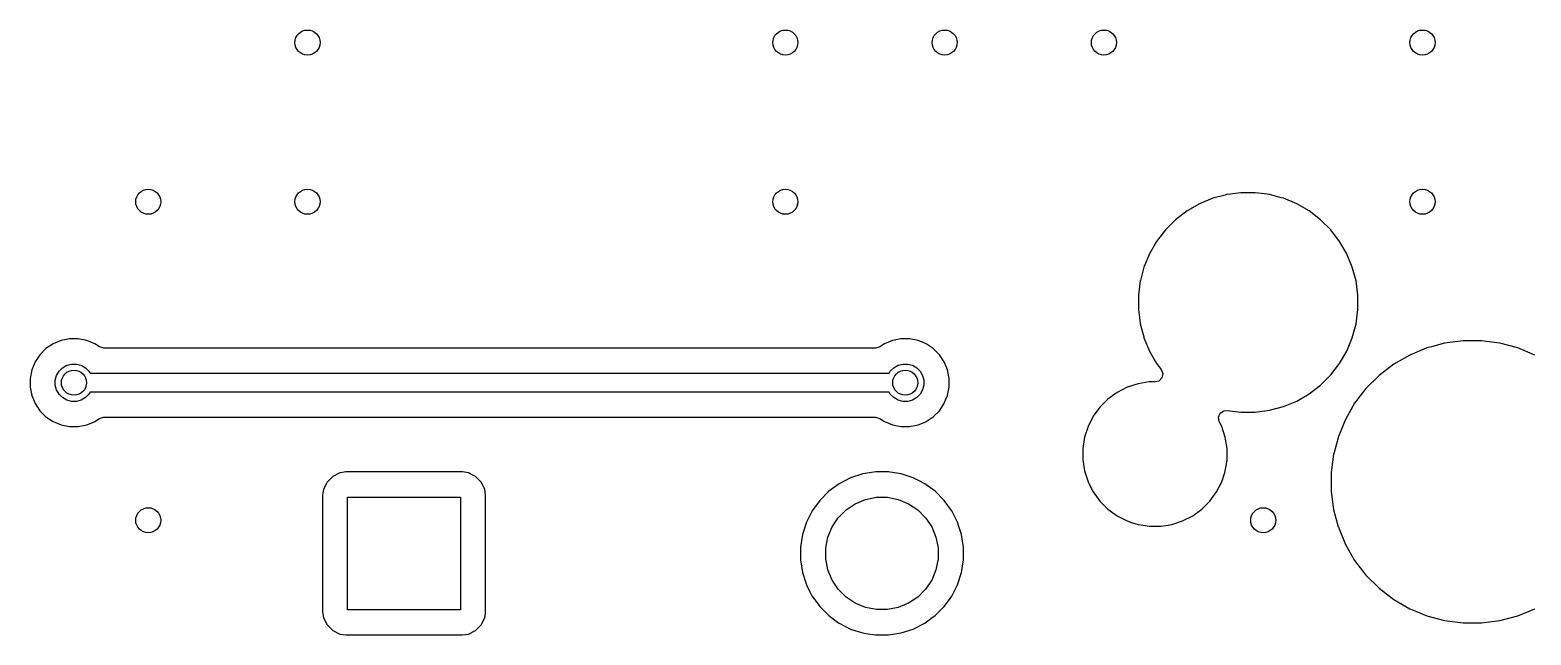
# Model space of a CAD drawing. Extents: x 2.6 to 14.2, y -9.4 to -3.8.
# Drawn here: x 3.609 to 4.551, y -7.003 to -6.623 of the extents above; entities that cross this region are included whole.
import ezdxf

# ---------------------------------------------------------------- set-up
doc = ezdxf.new("R2010")
doc.units = 0
doc.header["$MEASUREMENT"] = 0
doc.layers.add('BLACK', color=7, linetype='CONTINUOUS')

msp = doc.modelspace()

# ---------------------------------------------------------------- linework, layer by layer
at = {"layer": 'BLACK', "linetype": 'CONTINUOUS'}
for p, q in [((4.35925, -6.7263), (4.35156, -6.72836)), ((4.36029, -6.72602), (4.35925, -6.7263)), ((4.36072, -6.72596), (4.36029, -6.72602)), ((4.36925, -6.72484), (4.36072, -6.72596)), ((4.37828, -6.72484), (4.36925, -6.72484)), ((4.36925, -6.72484), (4.36925, -6.72484)), ((4.38574, -6.72582), (4.37828, -6.72484)), ((4.37828, -6.72484), (4.37828, -6.72484)), ((4.38724, -6.72602), (4.38574, -6.72582)), ((4.39453, -6.72797), (4.38724, -6.72602)), ((4.39596, -6.72836), (4.39453, -6.72797)), ((4.33539, -6.73633), (4.32822, -6.74183)), ((4.34322, -6.73181), (4.33539, -6.73633)), ((4.35156, -6.72836), (4.34322, -6.73181)), ((4.34322, -6.73181), (4.34322, -6.73181)), ((4.40431, -6.73181), (4.39596, -6.72836)), ((4.41213, -6.73633), (4.40431, -6.73181)), ((4.40431, -6.73181), (4.40431, -6.73181)), ((4.4193, -6.74183), (4.41213, -6.73633)), ((4.32822, -6.74183), (4.32184, -6.74822)), ((4.42569, -6.74822), (4.4193, -6.74183)), ((4.4193, -6.74183), (4.4193, -6.74183)), ((4.31634, -6.75539), (4.31182, -6.76321)), ((4.32184, -6.74822), (4.31634, -6.75539)), ((4.43119, -6.75539), (4.42569, -6.74822)), ((4.42569, -6.74822), (4.42569, -6.74822)), ((4.43571, -6.76321), (4.43119, -6.75539)), ((4.43119, -6.75539), (4.43119, -6.75539)), ((4.43119, -6.75539), (4.43119, -6.75539)), ((4.31182, -6.76321), (4.30836, -6.77156)), ((4.31182, -6.76321), (4.31182, -6.76321)), ((4.43597, -6.76384), (4.43571, -6.76321)), ((4.43571, -6.76321), (4.43571, -6.76321)), ((4.43571, -6.76321), (4.43571, -6.76321)), ((4.43916, -6.77156), (4.43597, -6.76384)), ((4.30744, -6.775), (4.30612, -6.77994)), ((4.30836, -6.77156), (4.30744, -6.775)), ((4.4415, -6.78028), (4.43916, -6.77156)), ((4.30602, -6.78028), (4.30485, -6.78924)), ((4.30612, -6.77994), (4.30602, -6.78028)), ((4.30602, -6.78028), (4.30602, -6.78028)), ((4.44268, -6.78924), (4.4415, -6.78028)), ((4.30485, -6.78924), (4.30485, -6.79827)), ((4.44268, -6.79827), (4.44268, -6.78924)), ((4.30485, -6.79827), (4.30574, -6.80505)), ((4.4415, -6.80723), (4.44268, -6.79827)), ((4.30574, -6.80505), (4.30602, -6.80723)), ((4.30602, -6.80723), (4.30821, -6.81539)), ((4.43916, -6.81596), (4.4415, -6.80723)), ((3.62353, -6.81972), (3.61901, -6.82274)), ((3.62855, -6.81764), (3.62353, -6.81972)), ((3.62353, -6.81972), (3.62353, -6.81972)), ((3.63388, -6.81658), (3.62855, -6.81764)), ((3.62855, -6.81764), (3.62855, -6.81764)), ((3.63931, -6.81658), (3.63388, -6.81658)), ((3.63388, -6.81658), (3.63388, -6.81658)), ((3.64464, -6.81764), (3.63931, -6.81658)), ((3.63931, -6.81658), (3.63931, -6.81658)), ((3.64966, -6.81972), (3.64464, -6.81764)), ((3.64464, -6.81764), (3.64464, -6.81764)), ((3.65257, -6.82167), (3.64966, -6.81972)), ((3.64966, -6.81972), (3.64966, -6.81972)), ((3.65264, -6.82171), (3.65257, -6.82167)), ((3.65528, -6.82249), (3.65264, -6.82171)), ((4.14252, -6.82167), (4.13989, -6.82249)), ((4.14543, -6.81972), (4.14252, -6.82167)), ((4.15045, -6.81764), (4.14543, -6.81972)), ((4.14543, -6.81972), (4.14543, -6.81972)), ((4.15578, -6.81658), (4.15045, -6.81764)), ((4.15045, -6.81764), (4.15045, -6.81764)), ((4.16121, -6.81658), (4.15578, -6.81658)), ((4.15578, -6.81658), (4.15578, -6.81658)), ((4.16654, -6.81764), (4.16121, -6.81658)), ((4.16121, -6.81658), (4.16121, -6.81658)), ((4.17156, -6.81972), (4.16654, -6.81764)), ((4.16654, -6.81764), (4.16654, -6.81764)), ((4.17607, -6.82274), (4.17156, -6.81972)), ((4.17156, -6.81972), (4.17156, -6.81972)), ((4.30821, -6.81539), (4.30836, -6.81596)), ((4.30836, -6.81596), (4.31182, -6.8243)), ((4.43571, -6.8243), (4.43916, -6.81596)), ((4.48593, -6.82237), (4.4752, -6.82681)), ((4.48882, -6.82159), (4.48593, -6.82237)), ((4.48593, -6.82237), (4.48593, -6.82237)), ((4.49715, -6.81936), (4.48882, -6.82159)), ((4.49874, -6.81915), (4.49715, -6.81936)), ((4.50867, -6.81785), (4.49874, -6.81915)), ((4.52028, -6.81785), (4.50867, -6.81785)), ((4.50867, -6.81785), (4.50867, -6.81785)), ((4.52987, -6.81911), (4.52028, -6.81785)), ((4.52028, -6.81785), (4.52028, -6.81785)), ((4.5318, -6.81936), (4.52987, -6.81911)), ((4.54302, -6.82237), (4.5318, -6.81936)), ((4.55375, -6.82681), (4.54302, -6.82237)), ((4.54302, -6.82237), (4.54302, -6.82237)), ((4.54302, -6.82237), (4.54302, -6.82237)), ((3.61215, -6.8311), (3.61008, -6.83612)), ((3.61517, -6.82658), (3.61215, -6.8311)), ((3.61215, -6.8311), (3.61215, -6.8311)), ((3.61901, -6.82274), (3.61517, -6.82658)), ((3.61517, -6.82658), (3.61517, -6.82658)), ((3.61901, -6.82274), (3.61901, -6.82274)), ((4.13981, -6.82249), (3.65528, -6.82249)), ((4.13989, -6.82249), (4.13981, -6.82249)), ((4.17991, -6.82658), (4.17607, -6.82274)), ((4.17607, -6.82274), (4.17607, -6.82274)), ((4.18293, -6.8311), (4.17991, -6.82658)), ((4.17991, -6.82658), (4.17991, -6.82658)), ((4.18453, -6.83496), (4.18293, -6.8311)), ((4.18293, -6.8311), (4.18293, -6.8311)), ((4.31182, -6.8243), (4.31182, -6.8243)), ((4.31182, -6.8243), (4.31466, -6.82923)), ((4.31466, -6.82923), (4.31634, -6.83213)), ((4.43119, -6.83213), (4.43571, -6.8243)), ((4.4752, -6.82681), (4.46515, -6.83262)), ((4.4752, -6.82681), (4.4752, -6.82681)), ((3.61008, -6.83612), (3.60902, -6.84145)), ((3.61008, -6.83612), (3.61008, -6.83612)), ((3.62488, -6.84262), (3.62568, -6.83964)), ((3.62568, -6.83964), (3.62722, -6.83697)), ((3.62722, -6.83697), (3.6294, -6.83479)), ((3.6294, -6.83479), (3.63207, -6.83325)), ((3.63207, -6.83325), (3.63505, -6.83245)), ((3.63505, -6.83245), (3.63814, -6.83245)), ((3.63814, -6.83245), (3.64111, -6.83325)), ((3.64111, -6.83325), (3.64378, -6.83479)), ((3.64378, -6.83479), (3.64596, -6.83697)), ((3.64596, -6.83697), (3.64671, -6.83826)), ((3.64671, -6.83826), (4.14838, -6.83826)), ((4.14838, -6.83826), (4.14912, -6.83697)), ((4.14912, -6.83697), (4.1513, -6.83479)), ((4.1513, -6.83479), (4.15397, -6.83325)), ((4.15397, -6.83325), (4.15695, -6.83245)), ((4.15695, -6.83245), (4.16003, -6.83245)), ((4.16003, -6.83245), (4.16301, -6.83325)), ((4.16301, -6.83325), (4.16568, -6.83479)), ((4.16568, -6.83479), (4.16786, -6.83697)), ((4.16786, -6.83697), (4.1694, -6.83964)), ((4.1694, -6.83964), (4.1702, -6.84262)), ((4.18501, -6.83612), (4.18453, -6.83496)), ((4.18607, -6.84145), (4.18501, -6.83612)), ((4.18501, -6.83612), (4.18501, -6.83612)), ((4.18501, -6.83612), (4.18501, -6.83612)), ((4.31634, -6.83213), (4.31921, -6.83587)), ((4.31965, -6.84113), (4.31773, -6.8431)), ((4.31921, -6.83587), (4.3202, -6.83843)), ((4.3202, -6.83843), (4.31965, -6.84113)), ((4.4193, -6.84568), (4.42569, -6.83929)), ((4.42569, -6.83929), (4.43119, -6.83213)), ((4.42569, -6.83929), (4.42569, -6.83929)), ((4.42569, -6.83929), (4.42569, -6.83929)), ((4.45593, -6.83969), (4.44772, -6.8479)), ((4.46515, -6.83262), (4.45593, -6.83969)), ((4.45593, -6.83969), (4.45593, -6.83969)), ((3.60902, -6.84145), (3.60902, -6.84145)), ((3.60902, -6.84145), (3.60902, -6.84688)), ((3.60902, -6.84688), (3.60902, -6.84688)), ((3.60902, -6.84688), (3.60902, -6.84688)), ((3.60902, -6.84688), (3.61008, -6.85221)), ((3.62488, -6.8457), (3.62488, -6.84262)), ((3.62568, -6.84868), (3.62488, -6.8457)), ((3.62722, -6.85135), (3.62568, -6.84868)), ((3.64671, -6.85007), (3.64596, -6.85135)), ((4.14838, -6.85007), (3.64671, -6.85007)), ((4.14912, -6.85135), (4.14838, -6.85007)), ((4.1694, -6.84868), (4.16786, -6.85135)), ((4.1702, -6.8457), (4.1694, -6.84868)), ((4.1702, -6.84262), (4.1702, -6.8457)), ((4.18501, -6.85221), (4.18562, -6.84913)), ((4.18562, -6.84913), (4.18607, -6.84688)), ((4.18607, -6.84688), (4.18607, -6.84145)), ((4.2915, -6.85028), (4.28573, -6.85447)), ((4.29785, -6.84704), (4.2915, -6.85028)), ((4.30463, -6.84484), (4.29785, -6.84704)), ((4.29785, -6.84704), (4.29785, -6.84704)), ((4.31167, -6.84372), (4.30463, -6.84484)), ((4.31534, -6.84372), (4.31167, -6.84372)), ((4.31773, -6.8431), (4.31534, -6.84372)), ((4.41213, -6.85118), (4.4193, -6.84568)), ((4.4193, -6.84568), (4.4193, -6.84568)), ((4.4193, -6.84568), (4.4193, -6.84568)), ((4.44772, -6.8479), (4.44065, -6.85712)), ((4.44772, -6.8479), (4.44772, -6.8479)), ((3.61008, -6.85221), (3.61008, -6.85221)), ((3.61008, -6.85221), (3.61215, -6.85722)), ((3.61215, -6.85722), (3.61215, -6.85723)), ((3.61215, -6.85723), (3.61517, -6.86174)), ((3.6294, -6.85353), (3.62722, -6.85135)), ((3.63207, -6.85507), (3.6294, -6.85353)), ((3.63505, -6.85587), (3.63207, -6.85507)), ((3.63814, -6.85587), (3.63505, -6.85587)), ((3.64111, -6.85507), (3.63814, -6.85587)), ((3.64378, -6.85353), (3.64111, -6.85507)), ((3.64596, -6.85135), (3.64378, -6.85353)), ((4.1513, -6.85353), (4.14912, -6.85135)), ((4.15397, -6.85507), (4.1513, -6.85353)), ((4.15695, -6.85587), (4.15397, -6.85507)), ((4.16003, -6.85587), (4.15695, -6.85587)), ((4.16301, -6.85507), (4.16003, -6.85587)), ((4.16568, -6.85353), (4.16301, -6.85507)), ((4.16786, -6.85135), (4.16568, -6.85353)), ((4.17991, -6.86174), (4.18293, -6.85722)), ((4.18293, -6.85722), (4.18298, -6.85712)), ((4.18298, -6.85712), (4.18407, -6.85447)), ((4.18407, -6.85447), (4.18501, -6.85221)), ((4.28069, -6.85951), (4.2765, -6.86528)), ((4.28573, -6.85447), (4.28069, -6.85951)), ((4.28069, -6.85951), (4.28069, -6.85951)), ((4.28573, -6.85447), (4.28573, -6.85447)), ((4.38724, -6.86149), (4.39596, -6.85916)), ((4.39596, -6.85916), (4.40431, -6.8557)), ((4.40431, -6.8557), (4.41213, -6.85118)), ((4.44065, -6.85712), (4.43484, -6.86718)), ((3.61517, -6.86174), (3.61517, -6.86174)), ((3.61517, -6.86174), (3.61901, -6.86558)), ((3.61901, -6.86558), (3.61901, -6.86558)), ((3.61901, -6.86558), (3.62353, -6.8686)), ((3.62353, -6.8686), (3.62353, -6.8686)), ((3.62353, -6.8686), (3.62855, -6.87068)), ((3.64464, -6.87068), (3.64956, -6.86864)), ((3.64956, -6.86864), (3.64966, -6.8686)), ((3.64966, -6.8686), (3.65257, -6.86666)), ((3.64966, -6.8686), (3.64966, -6.8686)), ((3.64966, -6.8686), (3.64966, -6.8686)), ((3.65257, -6.86666), (3.65519, -6.86584)), ((3.65519, -6.86584), (3.65528, -6.86583)), ((3.65528, -6.86583), (4.13981, -6.86583)), ((4.13981, -6.86583), (4.14245, -6.86661)), ((4.14245, -6.86661), (4.14252, -6.86666)), ((4.14252, -6.86666), (4.14543, -6.8686)), ((4.14543, -6.8686), (4.14543, -6.8686)), ((4.14543, -6.8686), (4.14543, -6.8686)), ((4.14543, -6.8686), (4.14543, -6.8686)), ((4.14543, -6.8686), (4.15045, -6.87068)), ((4.16654, -6.87068), (4.17146, -6.86864)), ((4.17146, -6.86864), (4.17156, -6.8686)), ((4.17156, -6.8686), (4.17607, -6.86558)), ((4.17156, -6.8686), (4.17156, -6.8686)), ((4.17156, -6.8686), (4.17156, -6.8686)), ((4.17607, -6.86558), (4.17991, -6.86174)), ((4.2765, -6.86528), (4.27326, -6.87163)), ((4.35516, -6.8659), (4.3562, -6.86335)), ((4.35567, -6.8686), (4.35516, -6.8659)), ((4.35721, -6.87163), (4.35567, -6.8686)), ((4.3562, -6.86335), (4.35844, -6.86176)), ((4.35844, -6.86176), (4.36066, -6.86154)), ((4.36066, -6.86154), (4.36925, -6.86267)), ((4.36925, -6.86267), (4.36925, -6.86267)), ((4.36925, -6.86267), (4.37828, -6.86267)), ((4.37828, -6.86267), (4.38724, -6.86149)), ((4.37828, -6.86267), (4.37828, -6.86267)), ((4.43484, -6.86718), (4.4304, -6.87791)), ((4.43484, -6.86718), (4.43484, -6.86718)), ((3.62855, -6.87068), (3.62855, -6.87068)), ((3.62855, -6.87068), (3.62855, -6.87068)), ((3.62855, -6.87068), (3.62855, -6.87068)), ((3.62855, -6.87068), (3.63388, -6.87174)), ((3.63388, -6.87174), (3.63388, -6.87174)), ((3.63388, -6.87174), (3.63931, -6.87174)), ((3.63931, -6.87174), (3.64357, -6.87089)), ((3.64357, -6.87089), (3.64464, -6.87068)), ((4.15045, -6.87068), (4.15045, -6.87068)), ((4.15045, -6.87068), (4.15045, -6.87068)), ((4.15045, -6.87068), (4.15045, -6.87068)), ((4.15045, -6.87068), (4.15578, -6.87174)), ((4.15578, -6.87174), (4.15578, -6.87174)), ((4.15578, -6.87174), (4.16121, -6.87174)), ((4.16121, -6.87174), (4.16547, -6.87089)), ((4.16547, -6.87089), (4.16654, -6.87068)), ((4.27106, -6.87841), (4.26994, -6.88545)), ((4.27326, -6.87163), (4.27106, -6.87841)), ((4.27326, -6.87163), (4.27326, -6.87163)), ((4.35813, -6.87446), (4.35721, -6.87163)), ((4.35721, -6.87163), (4.35721, -6.87163)), ((4.35942, -6.87841), (4.35813, -6.87446)), ((4.35962, -6.8797), (4.35942, -6.87841)), ((4.4304, -6.87791), (4.42747, -6.88882)), ((4.4304, -6.87791), (4.4304, -6.87791)), ((4.26994, -6.88545), (4.26994, -6.89258)), ((4.36053, -6.88545), (4.35962, -6.8797)), ((4.36053, -6.89258), (4.36053, -6.88545)), ((4.26994, -6.89258), (4.27106, -6.89962)), ((4.35942, -6.89962), (4.3601, -6.8953)), ((4.3601, -6.8953), (4.36053, -6.89258)), ((4.42739, -6.88913), (4.42587, -6.90064)), ((4.42747, -6.88882), (4.42739, -6.88913)), ((4.42739, -6.88913), (4.42739, -6.88913)), ((3.79551, -6.90659), (3.79511, -6.90739)), ((3.79905, -6.90306), (3.79551, -6.90659)), ((3.79551, -6.90659), (3.79551, -6.90659)), ((3.79551, -6.90659), (3.79551, -6.90659)), ((3.8035, -6.90079), (3.79905, -6.90306)), ((3.79905, -6.90306), (3.79905, -6.90306)), ((3.79905, -6.90306), (3.79905, -6.90306)), ((3.804, -6.90071), (3.8035, -6.90079)), ((3.80719, -6.90021), (3.804, -6.90071)), ((3.88054, -6.90021), (3.80719, -6.90021)), ((3.88423, -6.90079), (3.88054, -6.90021)), ((3.88544, -6.90141), (3.88423, -6.90079)), ((3.88868, -6.90306), (3.88544, -6.90141)), ((3.89221, -6.90659), (3.88868, -6.90306)), ((3.88868, -6.90306), (3.88868, -6.90306)), ((3.88868, -6.90306), (3.88868, -6.90306)), ((3.89448, -6.91104), (3.89221, -6.90659)), ((3.89221, -6.90659), (3.89221, -6.90659)), ((3.89221, -6.90659), (3.89221, -6.90659)), ((4.12421, -6.90396), (4.11703, -6.90762)), ((4.13187, -6.90147), (4.12421, -6.90396)), ((4.13888, -6.90036), (4.13187, -6.90147)), ((4.13983, -6.90021), (4.13888, -6.90036)), ((4.14789, -6.90021), (4.13983, -6.90021)), ((4.14898, -6.90038), (4.14789, -6.90021)), ((4.15585, -6.90147), (4.14898, -6.90038)), ((4.16352, -6.90396), (4.15585, -6.90147)), ((4.16733, -6.9059), (4.16352, -6.90396)), ((4.1707, -6.90762), (4.16733, -6.9059)), ((4.27106, -6.89962), (4.27326, -6.9064)), ((4.27326, -6.9064), (4.27326, -6.90641)), ((4.27326, -6.90641), (4.27468, -6.90919)), ((4.35398, -6.91276), (4.35721, -6.90641)), ((4.35721, -6.90641), (4.35909, -6.90064)), ((4.35909, -6.90064), (4.35942, -6.89962)), ((4.42587, -6.90064), (4.42587, -6.91226)), ((3.79325, -6.91104), (3.79266, -6.91474)), ((3.79266, -6.91474), (3.79266, -6.98808)), ((3.79511, -6.90739), (3.79325, -6.91104)), ((3.80843, -6.98684), (3.80843, -6.91598)), ((3.80843, -6.91598), (3.8793, -6.91598)), ((3.8793, -6.91598), (3.8793, -6.98684)), ((3.89506, -6.91474), (3.89448, -6.91104)), ((3.89506, -6.94738), (3.89506, -6.91474)), ((4.11051, -6.91236), (4.10481, -6.91805)), ((4.11703, -6.90762), (4.11051, -6.91236)), ((4.13358, -6.9175), (4.14039, -6.91615)), ((4.14039, -6.91615), (4.14734, -6.91615)), ((4.14734, -6.91615), (4.15415, -6.9175)), ((4.17722, -6.91236), (4.1707, -6.90762)), ((4.1707, -6.90762), (4.1707, -6.90762)), ((4.1707, -6.90762), (4.1707, -6.90762)), ((4.18292, -6.91805), (4.17722, -6.91236)), ((4.27468, -6.90919), (4.27647, -6.91271)), ((4.27647, -6.91271), (4.2765, -6.91276)), ((4.2765, -6.91276), (4.28069, -6.91853)), ((4.34979, -6.91853), (4.35398, -6.91276)), ((4.42587, -6.91226), (4.42702, -6.92094)), ((4.10007, -6.92457), (4.09641, -6.93176)), ((4.10481, -6.91805), (4.10007, -6.92457)), ((4.11647, -6.92893), (4.12138, -6.92402)), ((4.12138, -6.92402), (4.12716, -6.92016)), ((4.12716, -6.92016), (4.13358, -6.9175)), ((4.15415, -6.9175), (4.16057, -6.92016)), ((4.16057, -6.92016), (4.16634, -6.92402)), ((4.16634, -6.92402), (4.17125, -6.92893)), ((4.18698, -6.92364), (4.18292, -6.91805)), ((4.18765, -6.92457), (4.18698, -6.92364)), ((4.18998, -6.92915), (4.18765, -6.92457)), ((4.28069, -6.91853), (4.28069, -6.91853)), ((4.28069, -6.91853), (4.28573, -6.92357)), ((4.28573, -6.92357), (4.28573, -6.92357)), ((4.28573, -6.92357), (4.29017, -6.92679)), ((4.33898, -6.92776), (4.34475, -6.92357)), ((4.34475, -6.92357), (4.34979, -6.91853)), ((4.42702, -6.92094), (4.42739, -6.92377)), ((4.42739, -6.92377), (4.43029, -6.9346)), ((4.09641, -6.93176), (4.09392, -6.93942)), ((4.10995, -6.94112), (4.11261, -6.93471)), ((4.11261, -6.93471), (4.11647, -6.92893)), ((4.17125, -6.92893), (4.17511, -6.93471)), ((4.17511, -6.93471), (4.17777, -6.94112)), ((4.19131, -6.93176), (4.18998, -6.92915)), ((4.19131, -6.93176), (4.19131, -6.93176)), ((4.1922, -6.93449), (4.19131, -6.93176)), ((4.19131, -6.93176), (4.19131, -6.93176)), ((4.1938, -6.93942), (4.1922, -6.93449)), ((4.29017, -6.92679), (4.2915, -6.92776)), ((4.2915, -6.92776), (4.29533, -6.92971)), ((4.29533, -6.92971), (4.29785, -6.93099)), ((4.29785, -6.93099), (4.29785, -6.93099)), ((4.29785, -6.93099), (4.30063, -6.9319)), ((4.30063, -6.9319), (4.30463, -6.9332)), ((4.30463, -6.9332), (4.30789, -6.93371)), ((4.30789, -6.93371), (4.31167, -6.93431)), ((4.31167, -6.93431), (4.31167, -6.93431)), ((4.31167, -6.93431), (4.3188, -6.93431)), ((4.3188, -6.93431), (4.32227, -6.93376)), ((4.32227, -6.93376), (4.32584, -6.9332)), ((4.32584, -6.9332), (4.33262, -6.93099)), ((4.33262, -6.93099), (4.33898, -6.92776)), ((4.43029, -6.9346), (4.4304, -6.93499)), ((4.4304, -6.93499), (4.4304, -6.93499)), ((4.4304, -6.93499), (4.43484, -6.94572)), ((4.09392, -6.93942), (4.09266, -6.94738)), ((4.1086, -6.94794), (4.10995, -6.94112)), ((4.17777, -6.94112), (4.17912, -6.94794)), ((4.19426, -6.94231), (4.1938, -6.93942)), ((4.19506, -6.94738), (4.19426, -6.94231)), ((3.89506, -6.98808), (3.89506, -6.94738)), ((4.09266, -6.94738), (4.09266, -6.95544)), ((4.1086, -6.95488), (4.1086, -6.94794)), ((4.17912, -6.94794), (4.17912, -6.95488)), ((4.19506, -6.95544), (4.19506, -6.94738)), ((4.43484, -6.94572), (4.43484, -6.94572)), ((4.43484, -6.94572), (4.44065, -6.95578)), ((4.09266, -6.95544), (4.09392, -6.9634)), ((4.09392, -6.9634), (4.09641, -6.97106)), ((4.10995, -6.9617), (4.1086, -6.95488)), ((4.11261, -6.96811), (4.10995, -6.9617)), ((4.17777, -6.9617), (4.17511, -6.96811)), ((4.17912, -6.95488), (4.17777, -6.9617)), ((4.19131, -6.97106), (4.1938, -6.9634)), ((4.1938, -6.9634), (4.19506, -6.95544)), ((4.44065, -6.95578), (4.44772, -6.96499)), ((4.09641, -6.97106), (4.09868, -6.97552)), ((4.11647, -6.97389), (4.11261, -6.96811)), ((4.17511, -6.96811), (4.17125, -6.97389)), ((4.18765, -6.97824), (4.19131, -6.97106)), ((4.44772, -6.96499), (4.44772, -6.96499)), ((4.44772, -6.96499), (4.45593, -6.97321)), ((4.45593, -6.97321), (4.45593, -6.97321)), ((4.45593, -6.97321), (4.46515, -6.98028)), ((4.09868, -6.97552), (4.09994, -6.978)), ((4.09994, -6.978), (4.10007, -6.97824)), ((4.10007, -6.97824), (4.10481, -6.98476)), ((4.12138, -6.9788), (4.11647, -6.97389)), ((4.12716, -6.98266), (4.12138, -6.9788)), ((4.13358, -6.98532), (4.12716, -6.98266)), ((4.16057, -6.98266), (4.15415, -6.98532)), ((4.16634, -6.9788), (4.16057, -6.98266)), ((4.17125, -6.97389), (4.16634, -6.9788)), ((4.18292, -6.98476), (4.18618, -6.98028)), ((4.18618, -6.98028), (4.18765, -6.97824)), ((4.46515, -6.98028), (4.4752, -6.98608)), ((3.79266, -6.98808), (3.79305, -6.99053)), ((3.79305, -6.99053), (3.79325, -6.99178)), ((3.79325, -6.99178), (3.79551, -6.99623)), ((3.8793, -6.98684), (3.80843, -6.98684)), ((3.89221, -6.99623), (3.89448, -6.99178)), ((3.89448, -6.99178), (3.89494, -6.98883)), ((3.89448, -6.99178), (3.89448, -6.99178)), ((3.89448, -6.99178), (3.89448, -6.99178)), ((3.89494, -6.98883), (3.89506, -6.98808)), ((4.10481, -6.98476), (4.11051, -6.99046)), ((4.11051, -6.99046), (4.11604, -6.99448)), ((4.14039, -6.98667), (4.13358, -6.98532)), ((4.14734, -6.98667), (4.14039, -6.98667)), ((4.15415, -6.98532), (4.14734, -6.98667)), ((4.17464, -6.99233), (4.17722, -6.99046)), ((4.17722, -6.99046), (4.18292, -6.98476)), ((4.17722, -6.99046), (4.17722, -6.99046)), ((4.17722, -6.99046), (4.17722, -6.99046)), ((4.18292, -6.98476), (4.18292, -6.98476)), ((4.18292, -6.98476), (4.18292, -6.98476)), ((4.4752, -6.98608), (4.4752, -6.98608)), ((4.4752, -6.98608), (4.4752, -6.98608)), ((4.4752, -6.98608), (4.48147, -6.98868)), ((4.48147, -6.98868), (4.48486, -6.99008)), ((4.48486, -6.99008), (4.48593, -6.99053)), ((4.48593, -6.99053), (4.49715, -6.99354)), ((4.5318, -6.99354), (4.54302, -6.99053)), ((4.54302, -6.99053), (4.55375, -6.98608)), ((3.79551, -6.99623), (3.79551, -6.99623)), ((3.79551, -6.99623), (3.79551, -6.99623)), ((3.79551, -6.99623), (3.79905, -6.99976)), ((3.79905, -6.99976), (3.79905, -6.99976)), ((3.79905, -6.99976), (3.79905, -6.99976)), ((3.79905, -6.99976), (3.8035, -7.00203)), ((3.88423, -7.00203), (3.88868, -6.99976)), ((3.88868, -6.99976), (3.89221, -6.99623)), ((4.11604, -6.99448), (4.11703, -6.9952)), ((4.11703, -6.9952), (4.12105, -6.99725)), ((4.12105, -6.99725), (4.12421, -6.99886)), ((4.12421, -6.99886), (4.12421, -6.99886)), ((4.12421, -6.99886), (4.12421, -6.99886)), ((4.12421, -6.99886), (4.12746, -6.99992)), ((4.12746, -6.99992), (4.13187, -7.00135)), ((4.13187, -7.00135), (4.13385, -7.00166)), ((4.14789, -7.00261), (4.15585, -7.00135)), ((4.15585, -7.00135), (4.16352, -6.99886)), ((4.16352, -6.99886), (4.1707, -6.9952)), ((4.1707, -6.9952), (4.17464, -6.99233)), ((4.49715, -6.99354), (4.50867, -6.99505)), ((4.50867, -6.99505), (4.50867, -6.99505)), ((4.50867, -6.99505), (4.52028, -6.99505)), ((4.52028, -6.99505), (4.5318, -6.99354)), ((4.52028, -6.99505), (4.52028, -6.99505)), ((3.8035, -7.00203), (3.8035, -7.00203)), ((3.8035, -7.00203), (3.80719, -7.00261)), ((3.80719, -7.00261), (3.80719, -7.00261)), ((3.80719, -7.00261), (3.88054, -7.00261)), ((3.88054, -7.00261), (3.88423, -7.00203)), ((4.13385, -7.00166), (4.13983, -7.00261)), ((4.13983, -7.00261), (4.13983, -7.00261)), ((4.13983, -7.00261), (4.14789, -7.00261)), ((4.14789, -7.00261), (4.14789, -7.00261))]:
    msp.add_line(p, q, dxfattribs=at)
at = {"layer": 'BLACK'}
for centre in [(3.78323, -6.63054), (4.08323, -6.63054), (4.18323, -6.63054), (4.28323, -6.63054), (4.48323, -6.63054), (3.68323, -6.73054), (3.78323, -6.73054), (4.08323, -6.73054), (4.48323, -6.73054), (3.63659, -6.84416), (4.15849, -6.84416), (3.68323, -6.93054), (4.38323, -6.93054)]:
    msp.add_circle(centre, 0.00787, dxfattribs=at)

doc.saveas('drawing.dxf')
